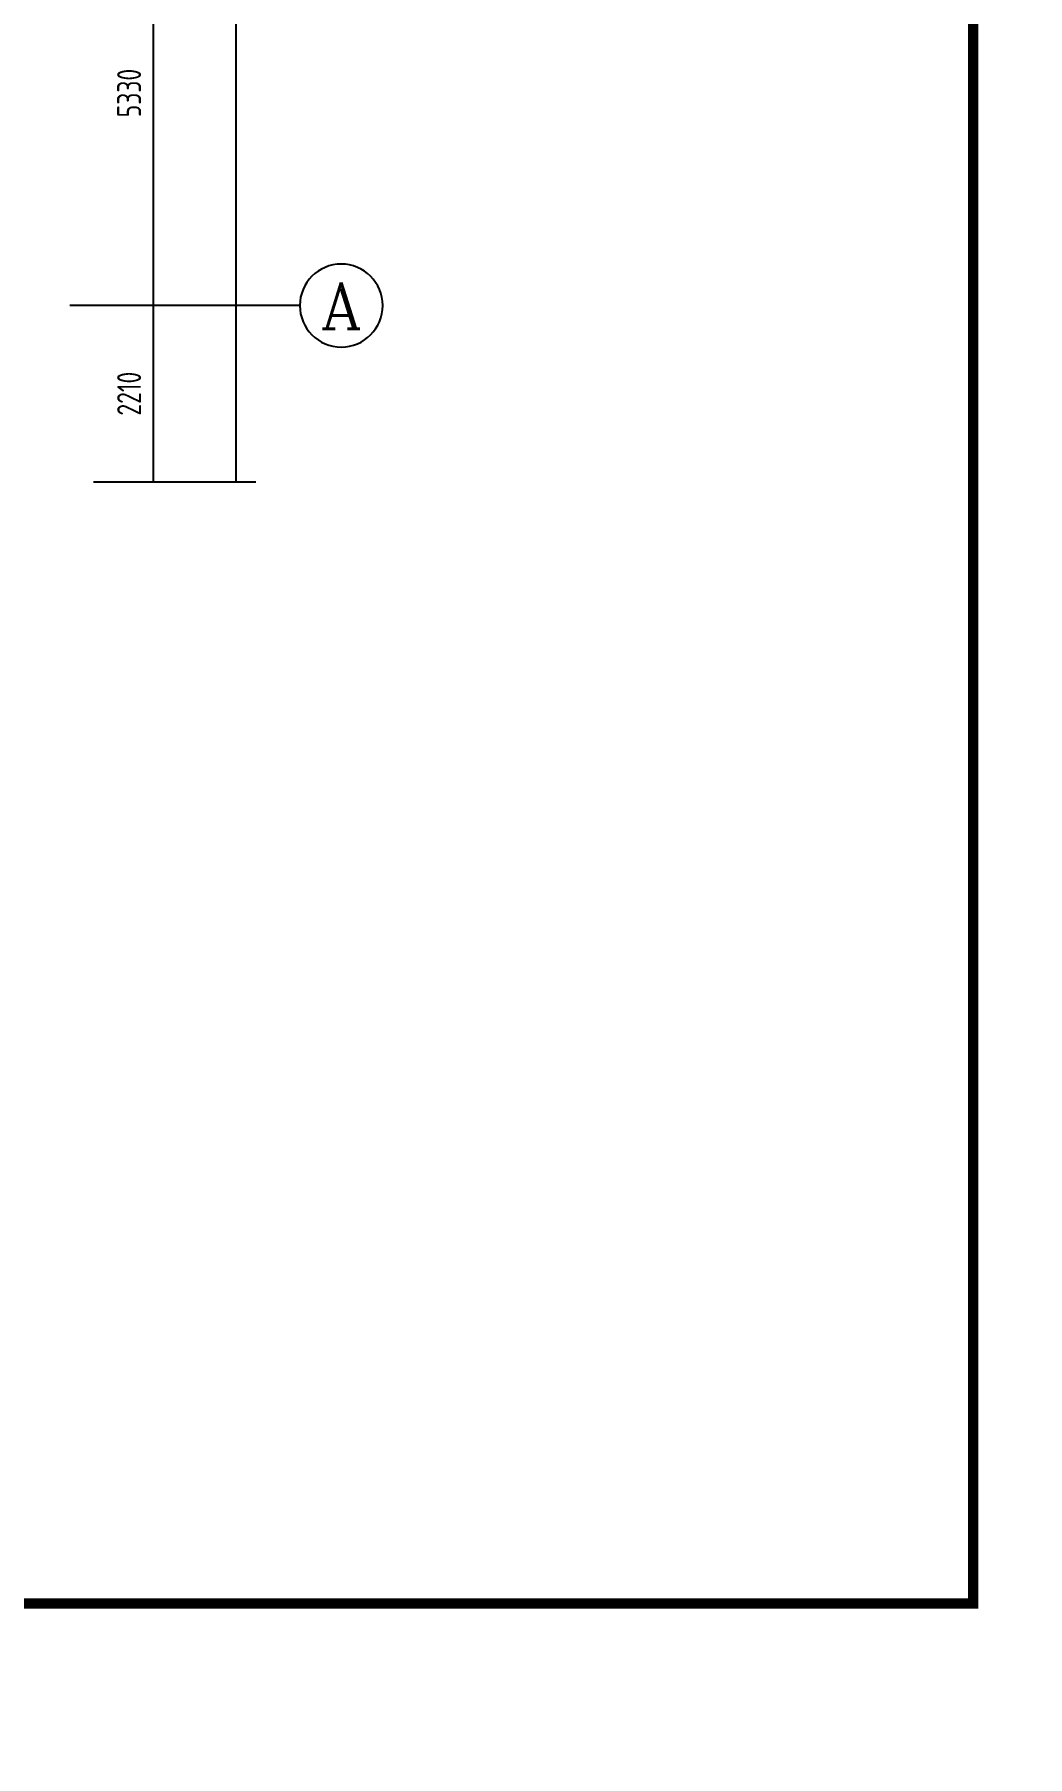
# Model space of a CAD drawing. Extents: x -726032 to 135930, y -151624 to 587044.
# Drawn here: x -411888 to -399433, y 444881 to 466477 of the extents above; entities that cross this region are included whole.
import ezdxf
from ezdxf.enums import TextEntityAlignment as Align

# ---------------------------------------------------------------- set-up
doc = ezdxf.new("R2010")
doc.units = 0
doc.header["$LTSCALE"] = 1000
doc.header["$MEASUREMENT"] = 0
doc.layers.get('0').update_dxf_attribs({"linetype": 'CONTINUOUS'})
doc.layers.get('DEFPOINTS').update_dxf_attribs({"color": 1, "linetype": 'CONTINUOUS'})
for name, color, linetype in [('AXIS', 245, 'CONTINUOUS'), ('AXIS_TEXT', 7, 'CONTINUOUS'), ('PUB_TITLE', 1, 'CONTINUOUS')]:
    doc.layers.add(name, color=color, linetype=linetype)
doc.styles.add('COMPLEX', font='COMPLEX')
doc.styles.add('DIM_FONT', font='isocp.shx', dxfattribs={"width": 0.8})
doc.dimstyles.new('AXIS', dxfattribs={"dimtxt": 300, "dimasz": 1, "dimexe": 250, "dimexo": 300, "dimgap": 150, "dimtad": 1, "dimdec": 0, "dimzin": 0, "dimdsep": 46, "dimtxsty": 'DIM_FONT', "dimcen": 0.09, "dimse1": 1, "dimse2": 1, "dimclrt": 142, "dimadec": 0, "dimazin": 0, "dimtfac": 1, "dimtdec": 0, "dimtix": 1, "dimtmove": 2, "dimatfit": 3, "dimfxl": 1, "dimtolj": 1, "dimtzin": 0, "dimarcsym": 0})
doc.dimstyles.new('DIMN', dxfattribs={"dimtxt": 300, "dimasz": 1, "dimexe": 250, "dimexo": 300, "dimgap": 150, "dimtad": 1, "dimdec": 0, "dimzin": 0, "dimdsep": 46, "dimtxsty": 'DIM_FONT', "dimcen": 0.09, "dimclrt": 142, "dimadec": 0, "dimazin": 0, "dimtfac": 1, "dimtdec": 0, "dimtix": 1, "dimtmove": 2, "dimatfit": 3, "dimfxl": 1, "dimtolj": 1, "dimtzin": 0, "dimarcsym": 0})

# ---------------------------------------------------------------- blocks, each defined once
blk = doc.blocks.new('*D1431')
at = {"layer": 'AXIS', "color": 0, "lineweight": -2, "transparency": 16777216}
for p, q in [((-411146, 487907), (-409111, 487907)), ((-409361, 487906), (-409361, 460868)), ((-411146, 460867), (-409111, 460867))]:
    blk.add_line(p, q, dxfattribs=at)
at = {"layer": 'AXIS', "color": 0, "transparency": 16777216}
for points in [[(-409361, 487906), (-409361, 487906), (-409361, 487907)], [(-409361, 460868), (-409361, 460868), (-409361, 460867)]]:
    blk.add_solid(points, dxfattribs=at)
at = {"layer": 'DEFPOINTS', "color": 0, "transparency": 16777216}
for p in [(-411446, 487907), (-411446, 460867), (-409361, 460867)]:
    blk.add_point(p, dxfattribs=at)
at = {"layer": 'AXIS', "color": 142, "transparency": 16777216, "insert": (-409661, 474387), "char_height": 300, "attachment_point": 5, "rotation": 90, "style": 'DIM_FONT'}
blk.add_mtext('\\A1;27040', dxfattribs=at)
blk = doc.blocks.new('_AXISO')
blk.add_circle((0, 0), 0.5)
at = {"layer": 'AXIS_TEXT', "style": 'COMPLEX', "width": 1.041667}
blk.add_attdef('A', text='', height=0.56, dxfattribs=at).set_placement((-0.25, -0.28), (0.25, -0.28), align=Align.FIT)
blk = doc.blocks.new('*D3449')
at = {"layer": 'AXIS', "color": 0, "lineweight": -2, "transparency": 16777216}
blk.add_line((-410401, 463076), (-410401, 460868), dxfattribs=at)
at = {"layer": 'AXIS', "color": 0, "transparency": 16777216}
for points in [[(-410401, 463076), (-410401, 463076), (-410401, 463077)], [(-410401, 460868), (-410401, 460868), (-410401, 460867)]]:
    blk.add_solid(points, dxfattribs=at)
at = {"layer": 'DEFPOINTS', "color": 0, "transparency": 16777216}
for p in [(-411446, 463077), (-411446, 460867), (-410401, 460867)]:
    blk.add_point(p, dxfattribs=at)
at = {"layer": 'AXIS', "color": 142, "transparency": 16777216, "insert": (-410701, 461972), "char_height": 300, "attachment_point": 5, "rotation": 90, "style": 'DIM_FONT'}
blk.add_mtext('\\A1;2210', dxfattribs=at)
blk = doc.blocks.new('*D3452')
at = {"layer": 'AXIS', "color": 0, "lineweight": -2, "transparency": 16777216}
blk.add_line((-410401, 468406), (-410401, 463078), dxfattribs=at)
at = {"layer": 'AXIS', "color": 0, "transparency": 16777216}
for points in [[(-410401, 468406), (-410401, 468406), (-410401, 468407)], [(-410401, 463078), (-410401, 463078), (-410401, 463077)]]:
    blk.add_solid(points, dxfattribs=at)
at = {"layer": 'DEFPOINTS', "color": 0, "transparency": 16777216}
for p in [(-411446, 468407), (-411446, 463077), (-410401, 463077)]:
    blk.add_point(p, dxfattribs=at)
at = {"layer": 'AXIS', "color": 142, "transparency": 16777216, "insert": (-410701, 465742), "char_height": 300, "attachment_point": 5, "rotation": 90, "style": 'DIM_FONT'}
blk.add_mtext('\\A1;5330', dxfattribs=at)

msp = doc.modelspace()

# ---------------------------------------------------------------- linework, layer by layer
at = {"layer": 'AXIS'}
msp.add_line((-408559.9, 463076.9), (-411446.4, 463076.9), dxfattribs=at)
at = {"layer": 'PUB_TITLE'}
for points, const_width in [([(-495405.4, 445498.4), (-398815.4, 445498.4), (-398815.4, 500098.4), (-495405.4, 500098.4)], 0.234), ([(-492805.4, 446798.4), (-400115.4, 446798.4), (-400115.4, 498798.4), (-492805.4, 498798.4)], 130), ([(-495405.4, 390898.4), (-398815.4, 390898.4), (-398815.4, 445498.4), (-495405.4, 445498.4)], 0.234)]:
    msp.add_lwpolyline(points, close=True, dxfattribs=dict(at, const_width=const_width))

# ---------------------------------------------------------------- block references
at = {"layer": 'AXIS'}
ref = msp.add_blockref('_AXISO', (-408039.9, 463076.9), dxfattribs=dict(at, xscale=-1040, yscale=1040, zscale=1040))
ref.add_attrib('A', 'A', dxfattribs={"layer": 'AXIS_TEXT', "height": 582.4, "style": 'COMPLEX', "width": 1.041667}).set_placement((-408299.9, 462785.7), (-407779.9, 462785.7), align=Align.FIT)

# ---------------------------------------------------------------- dimensions: what is measured, and where the dimension line sits
dim = msp.add_aligned_dim(p1=(-411446.4, 487906.9), p2=(-411446.4, 460866.7), distance=2085.8, dimstyle='DIMN', dxfattribs=at)
dim.commit()
dim.dimension.update_dxf_attribs({"geometry": '*D1431', "text_midpoint": (-409660.7, 474386.8)})
for base, p1, p2, picture, middle in [((-410400.7, 463076.9), (-411446.4, 468406.9), (-411446.4, 463076.9), '*D3452', (-410700.7, 465741.9)), ((-410400.7, 460866.7), (-411446.4, 463076.9), (-411446.4, 460866.7), '*D3449', (-410700.7, 461971.8))]:
    dim = msp.add_linear_dim(base=base, p1=p1, p2=p2, angle=270, dimstyle='AXIS', dxfattribs=at)
    dim.commit()
    dim.dimension.update_dxf_attribs({"geometry": picture, "text_midpoint": middle})

doc.saveas('drawing.dxf')
